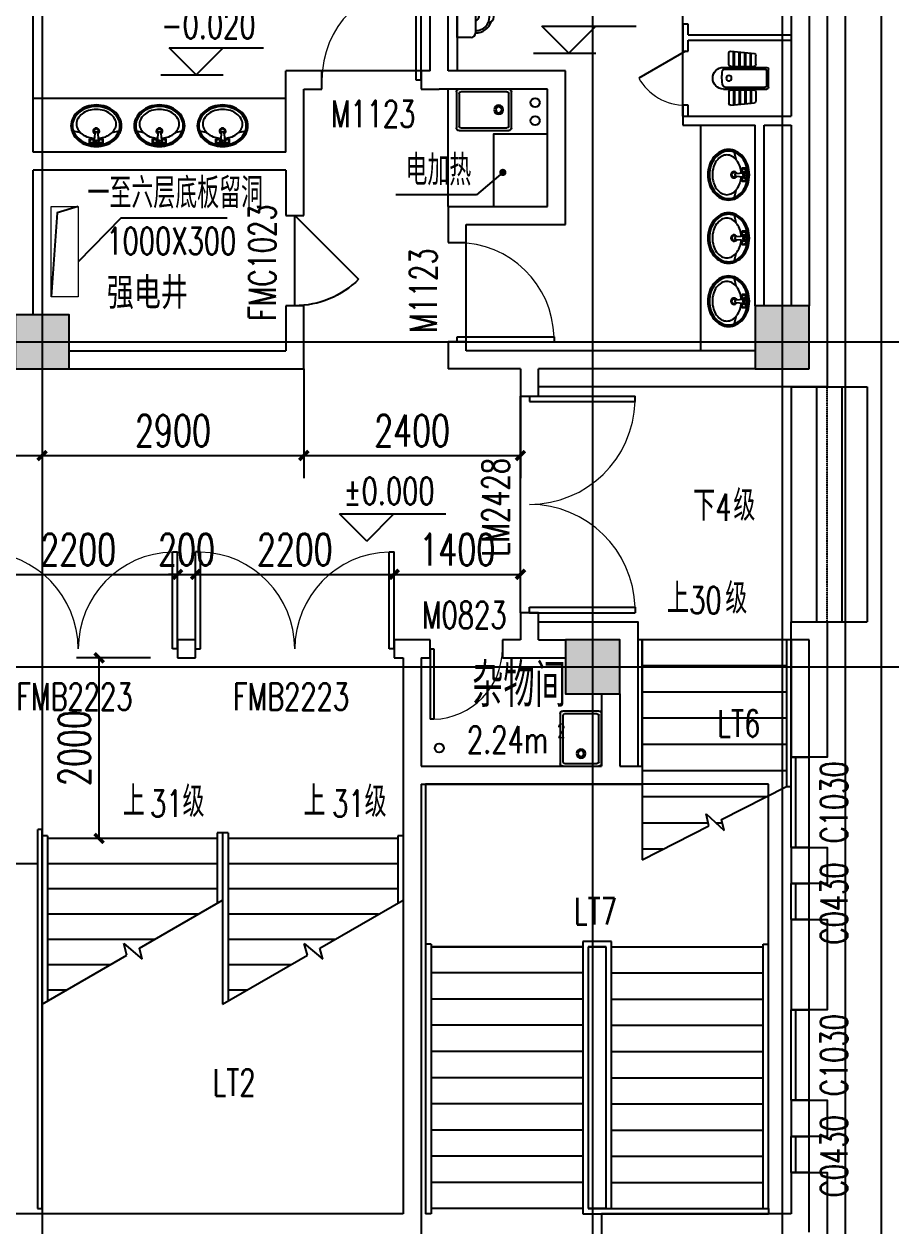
# Model space of a CAD drawing. Header units: millimetres. Extents: x 0 to 118900, y 0 to 84100.
# Drawn here: x 78098 to 87703, y 57597 to 70910 of the extents above; entities that cross this region are included whole.
import ezdxf

# ---------------------------------------------------------------- set-up
doc = ezdxf.new("R2010")
doc.units = ezdxf.units.MM
for name, pattern in [('DASH', [0.35, 0.25, -0.1]), ('DASHED2', [0.375, 0.25, -0.125]), ('DOTE', [2.42, 2, -0.2, 0.02, -0.2])]:
    doc.linetypes.add(name, pattern=pattern)
for name, color, linetype in [('COLUMN', 2, 'Continuous'), ('DIM_ELEV', 3, 'Continuous'), ('DIM_LEAD', 3, 'Continuous'), ('DIM_SYMB', 3, 'Continuous'), ('DOOR', 4, 'Continuous'), ('DOOR_FIRE_TEXT', 7, 'Continuous'), ('DOTE', 1, 'DOTE'), ('EVTR', 6, 'Continuous'), ('FACADE OUTER SKIN', 6, 'Continuous'), ('PUB_DIM', 3, 'Continuous'), ('PUB_HATCH', 8, 'Continuous'), ('PUB_TEXT', 7, 'Continuous'), ('SEE', 5, 'Continuous'), ('SPACE', 7, 'Continuous'), ('STAIR', 201, 'Continuous'), ('SURFACE', 6, 'Continuous'), ('TOL', 1, 'Continuous'), ('WALL', 2, 'Continuous'), ('WINDOW', 4, 'Continuous'), ('WINDOW_TEXT', 7, 'Continuous'), ('排水', 7, 'Continuous')]:
    doc.layers.add(name, color=color, linetype=linetype)
doc.styles.add('_TCH_DIM', font='SIMPLEX', dxfattribs={"bigfont": 'GBCBIG'})
doc.styles.add('_TCH_SPACE', font='SIMPLEX', dxfattribs={"height": 5, "bigfont": 'GBCBIG'})
doc.styles.add('_TCH_WINDOW', font='SIMPLEX', dxfattribs={"height": 3.5, "bigfont": 'GBCBIG'})
doc.styles.add('DIM_FONT', font='SIMPLEX', dxfattribs={"width": 0.7, "bigfont": 'GBCBIG'})
doc.styles.add('zz-0', font='arial.ttf')
doc.styles.add('仿宋单线', font='tjromans.shx', dxfattribs={"width": 0.65, "bigfont": 'tjhztxt.shx'})
doc.dimstyles.new('_TCH_ARCH&&100', dxfattribs={"dimtxt": 350, "dimasz": 100, "dimexe": 250, "dimexo": 300, "dimgap": 100, "dimtad": 1, "dimdec": 0, "dimzin": 0, "dimdsep": 46, "dimtxsty": 'DIM_FONT', "dimblk": 'ARCHTICK', "dimcen": 0.09, "dimclrt": 7, "dimazin": 2, "dimtfac": 1, "dimtdec": 0, "dimtix": 1, "dimtmove": 2, "dimatfit": 3, "dimldrblk": 'ARCHTICK', "dimfxl": 1, "dimtolj": 1, "dimtzin": 0, "dimarcsym": 0})

# ---------------------------------------------------------------- blocks, each defined once
blk = doc.blocks.new('DUN')
at = {"layer": 'TOL'}
for p, q in [((-414, 414), (-152, 386)), ((-382, 244), (-382, 411)), ((-372, 244), (-372, 410)), ((-320, 244), (-320, 404)), ((-310, 244), (-310, 403)), ((-434, 264), (-434, 394)), ((-258, 244), (-258, 397)), ((-248, 244), (-248, 396)), ((-196, 244), (-196, 391)), ((-186, 244), (-186, 390)), ((-134, 264), (-134, 366)), ((-494, 234), (-14, 234)), ((-479, 214), (-34, 214)), ((-414, 244), (-154, 244)), ((-14, 194), (-14, 34)), ((6, 214), (6, 14)), ((-484, 14), (-34, 14)), ((-494, -6), (-14, -6)), ((-434, -36), (-434, -166)), ((-414, -16), (-154, -16)), ((-382, -16), (-382, -182)), ((-372, -16), (-372, -181)), ((-320, -16), (-320, -176)), ((-310, -16), (-310, -175)), ((-258, -16), (-258, -169)), ((-248, -16), (-248, -168)), ((-196, -16), (-196, -163)), ((-186, -16), (-186, -161)), ((-134, -36), (-134, -138)), ((-414, -186), (-152, -158))]:
    blk.add_line(p, q, dxfattribs=at)
blk.add_circle((-434, 114), 30, dxfattribs=at)
for centre, radius, start, end in [((-414, 394), 20, 90, 180), ((-154, 366), 20, 0, 83.8845), ((-494, 114), 120, 90, 270), ((-172, 105), 340, 163.8711, 192.8716), ((-479, 194), 20, 90, 163.8711), ((-414, 264), 20, 180, 270), ((-154, 264), 20, 270, 0), ((-34, 194), 20, 0, 90), ((-14, 214), 20, 0, 90), ((-484, 34), 20, 192.8716, 270), ((-34, 34), 20, 270, 0), ((-14, 14), 20, 270, 0), ((-414, -36), 20, 90, 180), ((-154, -36), 20, 0, 90), ((-414, -166), 20, 180, 270), ((-154, -138), 20, 276.1155, 0)]:
    blk.add_arc(centre, radius, start, end, dxfattribs=at)
blk = doc.blocks.new('AXIS-NET-07')
at = {"layer": 'DOTE'}
for p, q in [((785344, 1612362.8), (785344, 1540152.8)), ((791444, 1612352.8), (791444, 1540142.8)), ((793544, 1612362.8), (793544, 1572652.8)), ((716444, 1601652.8), (796044, 1601652.8)), ((716444, 1598052.8), (796044, 1598052.8))]:
    blk.add_line(p, q, dxfattribs=at)
blk = doc.blocks.new('_FZH')
blk.add_lwpolyline([(-0.5, -0.5), (0.5, -0.5), (0.5, 0.5), (-0.5, 0.5)], close=True)
at = {"layer": 'PUB_HATCH'}
blk.add_solid([(-0.5, -0.5), (0.5, -0.5), (-0.5, 0.5), (0.5, 0.5)], dxfattribs=at)
blk = doc.blocks.new('$WINLIB2D$00000004')
at = {"color": 0}
for points in [[(-0.5, 0.5), (-0.5, -0.5)], [(-0.5, 0.5), (0.5, 0.5)], [(0.5, -0.5), (0.5, 0.5)], [(-0.5, 0.241), (0.5, 0.241)], [(-0.5, -0.5), (0.5, -0.5)]]:
    blk.add_lwpolyline(points, dxfattribs=at)
blk = doc.blocks.new('$DorLib2D$00000002')
for p, q in [((-0.5, 0), (-0.5, 0.4875)), ((-0.475, 0.4875), (-0.5, 0.4875)), ((-0.475, 0), (-0.475, 0.4875)), ((0.475, 0), (0.475, 0.4875)), ((0.475, 0.4875), (0.5, 0.4875)), ((0.5, 0), (0.5, 0.4875)), ((-0.5, 0), (-0.475, 0)), ((0.5, 0), (0.475, 0))]:
    blk.add_line(p, q)
at = {"lineweight": 13}
for centre, start, end in [((-0.4875, 0), 0, 88.5307), ((0.4875, 0), 91.4693, 180)]:
    blk.add_arc(centre, 0.4875, start, end, dxfattribs=at)
blk = doc.blocks.new('$DorLib2D$00000001')
for p, q in [((0.45, 0.975), (0.5, 0.975)), ((0.45, 0), (0.45, 0.975)), ((0.5, 0), (0.5, 0.975)), ((0.5, 0), (0.45, 0))]:
    blk.add_line(p, q)
at = {"lineweight": 13}
blk.add_arc((0.475, 0), 0.975, 91.4693, 180, dxfattribs=at)
blk = doc.blocks.new('$DorLib2D$00000114')
at = {"color": 0}
blk.add_line((0.5, 0), (-0.207, 0.707), dxfattribs=at)
blk.add_arc((0.5, 0), 1, 135, 180, dxfattribs=at)
blk = doc.blocks.new('$plan$00001629')
for p, q in [((-75, -35), (-75, -85)), ((-75, -35), (75, -35)), ((-75, -85), (-21, -85)), ((-16, -146), (-25, -35)), ((16, -146), (25, -35)), ((21, -85), (75, -85)), ((75, -35), (75, -85)), ((-252, -170), (-172, -150)), ((172, -150), (252, -170))]:
    blk.add_line(p, q)
for centre, radius in [((-50, -60), 20), ((1, -60), 10), ((50, -60), 20)]:
    blk.add_circle(centre, radius)
for centre, radius, start, end in [((0, -340), 340, 90, 108.7907), ((0, -340), 340, 71.2093, 90), ((-46, -252), 239, 129.4007, 153.24), ((-46, -252), 222, 129.4007, 153.24), ((-18, -286), 283, 108.7907, 129.4007), ((-18, -286), 266, 108.7907, 129.4007), ((-21, -322), 229, 106.7647, 126.0274), ((0, -340), 323, 90, 108.7907), ((0, -391), 301, 93.9271, 106.7647), ((0, -340), 323, 71.2093, 90), ((0, -391), 301, 73.2353, 86.0729), ((21, -322), 229, 53.9726, 73.2353), ((18, -286), 266, 50.5993, 71.2093), ((18, -286), 283, 50.5993, 71.2093), ((46, -252), 222, 26.76, 50.5993), ((46, -252), 239, 26.76, 50.5993), ((-90, -230), 190, 153.24, 180), ((-90, -230), 190, 180, 206.76), ((-90, -230), 173, 153.24, 180), ((-90, -230), 173, 180, 206.76), ((-102, -250), 118, 150.3366, 180), ((-102, -250), 118, 180, 209.6634), ((-53, -278), 174, 126.0274, 150.3366), ((0, -170), 35, 118.7783, 61.2217), ((0, -170), 25, 129.0728, 50.9272), ((0, -146), 16.3, 180, 0), ((53, -278), 174, 29.6634, 53.9726), ((102, -250), 118, 0, 29.6634), ((102, -250), 118, 330.3366, 0), ((90, -230), 173, 0, 26.76), ((90, -230), 173, 333.24, 0), ((90, -230), 190, 0, 26.76), ((90, -230), 190, 333.24, 0), ((-46, -208), 239, 206.76, 230.5993), ((-46, -208), 222, 206.76, 230.5993), ((-53, -222), 174, 209.6634, 233.9726), ((-18, -174), 283, 230.5993, 251.2093), ((-18, -174), 266, 230.5993, 251.2093), ((-21, -178), 229, 233.9726, 253.2353), ((0, -109), 301, 253.2353, 270), ((0, -109), 301, 270, 286.7647), ((21, -178), 229, 286.7647, 306.0274), ((18, -174), 266, 288.7907, 309.4007), ((18, -174), 283, 288.7907, 309.4007), ((53, -222), 174, 306.0274, 330.3366), ((46, -208), 222, 309.4007, 333.24), ((46, -208), 239, 309.4007, 333.24), ((0, -120), 340, 251.2093, 270), ((0, -120), 323, 251.2093, 270), ((0, -120), 323, 270, 288.7907), ((0, -120), 340, 270, 288.7907)]:
    blk.add_arc(centre, radius, start, end)
blk = doc.blocks.new('$DorLib2D$00000005')
blk.add_line((0.5, 0), (0, 0.866))
at = {"lineweight": 13}
blk.add_arc((0.5, 0), 1, 120, 180, dxfattribs=at)
blk = doc.blocks.new('$plan$00000390')
at = {"color": 0, "linetype": 'ByBlock'}
for p, q in [((-228.6, 0), (228.6, 0)), ((-228.6, -152.4), (-228.6, 0)), ((228.6, 0), (228.6, -152.4)), ((177.8, -203.2), (-177.8, -203.2))]:
    blk.add_line(p, q, dxfattribs=at)
for centre, radius, start, end in [((-177.8, -152.4), 50.8, 180, 270), ((-6.35, -209.55), 171.57, 177.878904, 253.39312), ((-6.35, -209.55), 146.17, 177.878904, 272.121096), ((0, -203.2), 38.1, 180, 0), ((6.35, -209.55), 146.17, 267.878904, 2.121096), ((6.35, -209.55), 171.57, 286.60688, 2.121096), ((177.8, -152.4), 50.8, 270, 0), ((0, -342.9), 63.5, 181.070731, 358.929269)]:
    blk.add_arc(centre, radius, start, end, dxfattribs=at)
blk = doc.blocks.new('$plan$00001091')
for p, q in [((-275, -410), (-275, -50)), ((-255, -30), (255, -30)), ((275, -50), (275, -410)), ((255, -430), (-255, -430))]:
    blk.add_line(p, q)
for points in [[(-275, 0, 0.414214), (-305, -30, 0.414214)], [(305, -30, 0.414214), (275, 0, 0.414214)], [(-305, -430, 0.414214), (-275, -460, 0.414214)], [(275, -460, 0.414214), (305, -430, 0.414214)]]:
    blk.add_lwpolyline(points, format="xyb")
for points in [[(-275, 0), (275, 0)], [(-305, -430), (-305, -30)], [(305, -30), (305, -430)], [(275, -460), (-275, -460)]]:
    blk.add_lwpolyline(points)
for radius in [50, 32.5]:
    blk.add_circle((165, -230), radius)
for centre, start, end in [((-255, -50), 90, 180), ((255, -50), 0, 90), ((-255, -410), 180, 270), ((255, -410), 270, 360)]:
    blk.add_arc(centre, 20, start, end)
at = {"style": 'zz-0'}
for tag in ['YSIZE', 'XSIZE']:
    blk.add_attdef(tag, (0, 0), '', height=0.5, dxfattribs=at)
blk = doc.blocks.new('_ArchTick')
at = {"color": 0, "linetype": 'ByBlock', "const_width": 0.4}
blk.add_lwpolyline([(-0.5, -0.5), (0.5, 0.5)], dxfattribs=at)
blk = doc.blocks.new('*D454')
at = {"layer": 'Defpoints', "color": 0, "transparency": 16777216}
for p in [(78930, 63890), (79798, 63890), (79798, 61890)]:
    blk.add_point(p, dxfattribs=at)
at = {"layer": 'PUB_DIM', "color": 0, "lineweight": -2, "transparency": 16777216}
for p, q in [((79498, 63890), (78680, 63890)), ((78930, 61890), (78930, 63890)), ((79498, 61890), (78680, 61890))]:
    blk.add_line(p, q, dxfattribs=at)
at = {"layer": 'PUB_DIM', "color": 0, "lineweight": -2, "transparency": 16777216, "xscale": 100, "yscale": 100, "zscale": 100}
for p, rotation in [((78930, 63890), 90), ((78930, 61890), 270)]:
    blk.add_blockref('_ArchTick', p, dxfattribs=dict(at, rotation=rotation))
at = {"layer": 'PUB_DIM', "color": 7, "transparency": 16777216, "insert": (78655, 62890), "char_height": 350, "attachment_point": 5, "rotation": 90, "style": 'DIM_FONT'}
blk.add_mtext('\\A1;2000', dxfattribs=at)
blk = doc.blocks.new('*D644')
at = {"layer": 'Defpoints', "color": 0, "transparency": 16777216}
for p in [(79798, 64814), (77598, 64090), (79798, 64090)]:
    blk.add_point(p, dxfattribs=at)
at = {"layer": 'PUB_DIM', "color": 0, "lineweight": -2, "transparency": 16777216}
for p, q in [((77598, 64390), (77598, 65064)), ((79798, 64390), (79798, 65064)), ((77598, 64814), (79798, 64814))]:
    blk.add_line(p, q, dxfattribs=at)
at = {"layer": 'PUB_DIM', "color": 0, "lineweight": -2, "transparency": 16777216, "xscale": 100, "yscale": 100, "zscale": 100, "rotation": 180}
blk.add_blockref('_ArchTick', (77598, 64814), dxfattribs=at)
at = {"layer": 'PUB_DIM', "color": 0, "lineweight": -2, "transparency": 16777216, "xscale": 100, "yscale": 100, "zscale": 100}
blk.add_blockref('_ArchTick', (79798, 64814), dxfattribs=at)
at = {"layer": 'PUB_DIM', "color": 7, "transparency": 16777216, "insert": (78698, 65089), "char_height": 350, "attachment_point": 5, "style": 'DIM_FONT'}
blk.add_mtext('\\A1;2200', dxfattribs=at)
blk = doc.blocks.new('*D645')
at = {"layer": 'Defpoints', "color": 0, "transparency": 16777216}
for p in [(79998, 64814), (79798, 64090), (79998, 64090)]:
    blk.add_point(p, dxfattribs=at)
at = {"layer": 'PUB_DIM', "color": 0, "lineweight": -2, "transparency": 16777216}
for p, q in [((79798, 64390), (79798, 65064)), ((79998, 64390), (79998, 65064)), ((79798, 64814), (79698, 64814)), ((79798, 64814), (79998, 64814)), ((79998, 64814), (80098, 64814))]:
    blk.add_line(p, q, dxfattribs=at)
at = {"layer": 'PUB_DIM', "color": 0, "lineweight": -2, "transparency": 16777216, "xscale": 100, "yscale": 100, "zscale": 100}
blk.add_blockref('_ArchTick', (79798, 64814), dxfattribs=at)
at = {"layer": 'PUB_DIM', "color": 0, "lineweight": -2, "transparency": 16777216, "xscale": 100, "yscale": 100, "zscale": 100, "rotation": 180}
blk.add_blockref('_ArchTick', (79998, 64814), dxfattribs=at)
at = {"layer": 'PUB_DIM', "color": 7, "transparency": 16777216, "insert": (79898, 65089), "char_height": 350, "attachment_point": 5, "style": 'DIM_FONT'}
blk.add_mtext('\\A1;200', dxfattribs=at)
blk = doc.blocks.new('*D646')
at = {"layer": 'Defpoints', "color": 0, "transparency": 16777216}
for p in [(82198, 64814), (79998, 64090), (82198, 64090)]:
    blk.add_point(p, dxfattribs=at)
at = {"layer": 'PUB_DIM', "color": 0, "lineweight": -2, "transparency": 16777216}
for p, q in [((79998, 64390), (79998, 65064)), ((82198, 64390), (82198, 65064)), ((79998, 64814), (82198, 64814))]:
    blk.add_line(p, q, dxfattribs=at)
at = {"layer": 'PUB_DIM', "color": 0, "lineweight": -2, "transparency": 16777216, "xscale": 100, "yscale": 100, "zscale": 100, "rotation": 180}
blk.add_blockref('_ArchTick', (79998, 64814), dxfattribs=at)
at = {"layer": 'PUB_DIM', "color": 0, "lineweight": -2, "transparency": 16777216, "xscale": 100, "yscale": 100, "zscale": 100}
blk.add_blockref('_ArchTick', (82198, 64814), dxfattribs=at)
at = {"layer": 'PUB_DIM', "color": 7, "transparency": 16777216, "insert": (81098, 65089), "char_height": 350, "attachment_point": 5, "style": 'DIM_FONT'}
blk.add_mtext('\\A1;2200', dxfattribs=at)
blk = doc.blocks.new('*D647')
at = {"layer": 'Defpoints', "color": 0, "transparency": 16777216}
for p in [(83598, 64814), (82198, 64090), (83598, 64090)]:
    blk.add_point(p, dxfattribs=at)
at = {"layer": 'PUB_DIM', "color": 0, "lineweight": -2, "transparency": 16777216}
for p, q in [((82198, 64390), (82198, 65064)), ((83598, 64390), (83598, 65064)), ((82198, 64814), (83598, 64814))]:
    blk.add_line(p, q, dxfattribs=at)
at = {"layer": 'PUB_DIM', "color": 0, "lineweight": -2, "transparency": 16777216, "xscale": 100, "yscale": 100, "zscale": 100, "rotation": 180}
blk.add_blockref('_ArchTick', (82198, 64814), dxfattribs=at)
at = {"layer": 'PUB_DIM', "color": 0, "lineweight": -2, "transparency": 16777216, "xscale": 100, "yscale": 100, "zscale": 100}
blk.add_blockref('_ArchTick', (83598, 64814), dxfattribs=at)
at = {"layer": 'PUB_DIM', "color": 7, "transparency": 16777216, "insert": (82898, 65089), "char_height": 350, "attachment_point": 5, "style": 'DIM_FONT'}
blk.add_mtext('\\A1;1400', dxfattribs=at)
blk = doc.blocks.new('*D218')
at = {"layer": 'Defpoints', "color": 0, "transparency": 16777216}
for p in [(76198, 67390), (78298, 67390), (78298, 66131)]:
    blk.add_point(p, dxfattribs=at)
at = {"layer": 'PUB_DIM', "color": 0, "lineweight": -2, "transparency": 16777216}
for p, q in [((76198, 67090), (76198, 65881)), ((78298, 67090), (78298, 65881)), ((76198, 66131), (78298, 66131))]:
    blk.add_line(p, q, dxfattribs=at)
at = {"layer": 'PUB_DIM', "color": 0, "lineweight": -2, "transparency": 16777216, "xscale": 100, "yscale": 100, "zscale": 100, "rotation": 180}
blk.add_blockref('_ArchTick', (76198, 66131), dxfattribs=at)
at = {"layer": 'PUB_DIM', "color": 0, "lineweight": -2, "transparency": 16777216, "xscale": 100, "yscale": 100, "zscale": 100}
blk.add_blockref('_ArchTick', (78298, 66131), dxfattribs=at)
at = {"layer": 'PUB_DIM', "color": 7, "transparency": 16777216, "insert": (77248, 66406), "char_height": 350, "attachment_point": 5, "style": 'DIM_FONT'}
blk.add_mtext('\\A1;2100', dxfattribs=at)
blk = doc.blocks.new('*D219')
at = {"layer": 'Defpoints', "color": 0, "transparency": 16777216}
for p in [(78298, 67390), (81198, 67390), (81198, 66131)]:
    blk.add_point(p, dxfattribs=at)
at = {"layer": 'PUB_DIM', "color": 0, "lineweight": -2, "transparency": 16777216}
for p, q in [((78298, 67090), (78298, 65881)), ((81198, 67090), (81198, 65881)), ((78298, 66131), (81198, 66131))]:
    blk.add_line(p, q, dxfattribs=at)
at = {"layer": 'PUB_DIM', "color": 0, "lineweight": -2, "transparency": 16777216, "xscale": 100, "yscale": 100, "zscale": 100, "rotation": 180}
blk.add_blockref('_ArchTick', (78298, 66131), dxfattribs=at)
at = {"layer": 'PUB_DIM', "color": 0, "lineweight": -2, "transparency": 16777216, "xscale": 100, "yscale": 100, "zscale": 100}
blk.add_blockref('_ArchTick', (81198, 66131), dxfattribs=at)
at = {"layer": 'PUB_DIM', "color": 7, "transparency": 16777216, "insert": (79748, 66406), "char_height": 350, "attachment_point": 5, "style": 'DIM_FONT'}
blk.add_mtext('\\A1;2900', dxfattribs=at)
blk = doc.blocks.new('*D220')
at = {"layer": 'Defpoints', "color": 0, "transparency": 16777216}
for p in [(81198, 67390), (83598, 67390), (83598, 66131)]:
    blk.add_point(p, dxfattribs=at)
at = {"layer": 'PUB_DIM', "color": 0, "lineweight": -2, "transparency": 16777216}
for p, q in [((81198, 67090), (81198, 65881)), ((83598, 67090), (83598, 65881)), ((81198, 66131), (83598, 66131))]:
    blk.add_line(p, q, dxfattribs=at)
at = {"layer": 'PUB_DIM', "color": 0, "lineweight": -2, "transparency": 16777216, "xscale": 100, "yscale": 100, "zscale": 100, "rotation": 180}
blk.add_blockref('_ArchTick', (81198, 66131), dxfattribs=at)
at = {"layer": 'PUB_DIM', "color": 0, "lineweight": -2, "transparency": 16777216, "xscale": 100, "yscale": 100, "zscale": 100}
blk.add_blockref('_ArchTick', (83598, 66131), dxfattribs=at)
at = {"layer": 'PUB_DIM', "color": 7, "transparency": 16777216, "insert": (82398, 66406), "char_height": 350, "attachment_point": 5, "style": 'DIM_FONT'}
blk.add_mtext('\\A1;2400', dxfattribs=at)

msp = doc.modelspace()

# ---------------------------------------------------------------- linework, layer by layer
at = {"layer": 'DIM_ELEV'}
for p, q in [((81894.1, 65183.8), (81594.1, 65483.8)), ((81594.1, 65483.8), (82769.3, 65483.8)), ((81894.1, 65183.8), (82194.1, 65483.8))]:
    msp.add_line(p, q, dxfattribs=at)
at = {"layer": 'DIM_LEAD'}
for p, q in [((83403.2, 69266.4), (83111.8, 69017.7)), ((83111.8, 69017.7), (82218.8, 69017.7))]:
    msp.add_line(p, q, dxfattribs=at)
at = {"layer": 'DIM_LEAD', "const_width": 40}
msp.add_lwpolyline([(83418.4, 69279.4, 1), (83388, 69253.4, 1)], format="xyb", close=True, dxfattribs=at)
at = {"layer": 'DIM_SYMB'}
msp.add_lwpolyline([(80347.6, 68759.9), (79170.9, 68759.9), (78697.6, 68277)], dxfattribs=at)
for points in [[(86243.2, 65583.4, 0, 0, 0), (87137.6, 65583.4, 80, 0, 0), (87437.6, 65583.4, 0, 0, 0)], [(85647.2, 64089.9, 0, 0, 0), (85647.2, 62376.7, 80, 0, 0), (85647.2, 62076.7, 0, 0, 0)], [(79297.6, 62029.9, 0, 0, 0), (79297.6, 61069.9, 80, 0, 0), (79297.6, 60769.9, 0, 0, 0)], [(81297.6, 62029.9, 0, 0, 0), (81297.6, 61069.9, 80, 0, 0), (81297.6, 60769.9, 0, 0, 0)], [(83447.6, 57644.9, 0, 0, 0), (83447.6, 61589.9, 0, 0, 0), (85447.6, 61589.9, 0, 0, 0), (85447.6, 58234.9, 80, 0, 0), (85447.6, 57934.9, 0, 0, 0)]]:
    msp.add_lwpolyline(points, format="xyseb", dxfattribs=at)
at = {"layer": 'DOOR'}
for p, q in [((82497.6, 70389.9), (81397.6, 70389.9)), ((81097.6, 67789.9), (81097.6, 68789.9)), ((82997.6, 67389.9), (82997.6, 68489.9)), ((83597.6, 64389.9), (83597.6, 66789.9))]:
    msp.add_line(p, q, dxfattribs=at)
at = {"layer": 'DOTE', "ltscale": 20}
msp.add_line((86497.6, 78099.9), (86497.6, 2029.4), dxfattribs=at)
at = {"layer": 'EVTR', "ltscale": 20}
msp.add_lwpolyline([(78697.6, 68889.9), (78463.9, 68817.9), (78397.6, 67889.9)], dxfattribs=at)
at = {"layer": 'FACADE OUTER SKIN', "ltscale": 20}
for points in [[(84647.6, 75889.9), (84647.6, 76089.9), (86997.1, 76089.9), (86997.1, 69589.9)], [(86997.1, 69589.9), (86997.1, 66889.9), (83797.6, 66889.9)], [(83797.6, 64289.9), (84897.6, 64289.9), (84897.6, 62689.9)], [(86597.6, 64089.9), (86597.6, 64289.9), (86997.1, 64289.9), (86997.1, 62790), (86797.6, 62790)], [(86797.6, 61790), (86997.1, 61790), (86997.1, 61390), (86797.6, 61390)], [(86797.6, 60990), (86997.1, 60990), (86997.1, 59990), (86797.6, 59990)], [(86797.6, 58990), (86997.1, 58990), (86997.1, 58590), (86797.6, 58590)], [(86797.6, 58190), (86997.1, 58190), (86997.1, 57439.9), (84697.6, 57439.9)]]:
    msp.add_lwpolyline(points, dxfattribs=at)
at = {"layer": 'PUB_DIM'}
for p, q in [((84133.2, 70586.8), (83833.2, 70886.8)), ((83833.2, 70886.8), (84879.2, 70886.8)), ((84133.2, 70586.8), (84433.2, 70886.8)), ((80003.9, 70345.8), (79703.9, 70645.8)), ((79703.9, 70645.8), (80749.8, 70645.8)), ((80003.9, 70345.8), (80303.9, 70645.8)), ((83740.9, 70586.8), (84433.2, 70586.8)), ((79611.6, 70345.8), (80303.9, 70345.8))]:
    msp.add_line(p, q, dxfattribs=at)
at = {"layer": 'SEE', "ltscale": 20}
for points in [[(82897.6, 75689.9), (82897.6, 70389.9)], [(82797.6, 68889.9), (82797.6, 70189.9)]]:
    msp.add_lwpolyline(points, dxfattribs=at)
at = {"layer": 'SEE'}
msp.add_lwpolyline([(85397.6, 69889.9), (85397.6, 75689.9)], dxfattribs=at)
at = {"layer": 'STAIR'}
for p, q in [((86597.6, 66889.9), (87437.6, 66889.9)), ((86597.6, 66889.9), (86597.6, 64289.9)), ((86877.6, 66889.9), (86877.6, 64289.9)), ((87157.6, 66889.9), (87157.6, 64289.9)), ((87437.6, 66889.9), (87437.6, 64289.9)), ((86597.6, 64289.9), (87437.6, 64289.9)), ((84947.2, 64089.9), (84947.2, 61653.9)), ((86547.2, 64089.9), (84947.2, 64089.9)), ((86547.2, 64089.9), (86547.2, 62465.9)), ((86547.2, 63799.9), (84947.2, 63799.9)), ((86547.2, 63509.9), (84947.2, 63509.9)), ((86547.2, 63219.9), (84947.2, 63219.9)), ((86547.2, 62929.9), (84947.2, 62929.9)), ((86547.2, 62639.9), (84947.2, 62639.9)), ((86347.6, 62489.9), (82547.6, 62489.9)), ((82547.6, 62489.9), (82547.6, 60719.9)), ((85827.3, 62100.5), (86547.2, 62465.9)), ((86347.6, 60719.9), (86347.6, 62489.9)), ((86318.7, 62349.9), (84947.2, 62349.9)), ((85678.2, 62059.9), (84947.2, 62059.9)), ((85684.9, 62028.3), (85657.1, 62160.4)), ((85657.1, 62160.4), (85853.5, 61976.6)), ((85835.9, 62059.9), (85764.5, 62059.9)), ((85853.5, 61976.6), (85827.3, 62100.5)), ((78297.6, 61919.9), (78297.6, 60052.5)), ((78357.6, 61919.9), (78297.6, 61919.9)), ((78357.6, 61919.9), (78357.6, 60087.2)), ((80237.6, 61949.9), (80237.6, 61172.6)), ((80297.6, 61949.9), (80237.6, 61949.9)), ((80297.6, 61949.9), (80297.6, 60052.5)), ((80357.6, 61949.9), (80297.6, 61949.9)), ((80297.6, 61949.9), (80297.6, 61207.2)), ((80357.6, 61949.9), (80357.6, 60087.2)), ((82237.6, 61919.9), (82237.6, 61172.6)), ((82297.6, 61919.9), (82237.6, 61919.9)), ((82297.6, 61919.9), (82297.6, 61207.2)), ((84947.2, 61653.9), (85684.9, 62028.3)), ((78297.6, 61889.9), (78297.6, 60052.5)), ((79874.3, 61889.9), (78357.6, 61889.9)), ((80237.6, 61889.9), (79874.3, 61889.9)), ((80297.6, 61889.9), (80297.6, 60052.5)), ((80297.6, 61889.9), (80297.6, 61207.2)), ((82237.6, 61889.9), (80357.6, 61889.9)), ((82297.6, 61889.9), (82297.6, 61207.2)), ((85175.8, 61769.9), (84947.2, 61769.9)), ((80237.6, 61609.9), (78357.6, 61609.9)), ((82237.6, 61609.9), (80357.6, 61609.9)), ((80237.6, 61329.9), (78357.6, 61329.9)), ((82237.6, 61329.9), (80357.6, 61329.9)), ((79375.4, 60674.8), (80297.6, 61207.2)), ((81375.4, 60674.8), (82297.6, 61207.2)), ((80025, 61049.9), (78357.6, 61049.9)), ((82025, 61049.9), (80357.6, 61049.9)), ((79540, 60769.9), (78357.6, 60769.9)), ((79237, 60594.9), (79202.1, 60725.3)), ((79202.1, 60725.3), (79408.1, 60552.5)), ((81540, 60769.9), (80357.6, 60769.9)), ((81237, 60594.9), (81202.1, 60725.3)), ((81202.1, 60725.3), (81408.1, 60552.5)), ((82547.6, 60719.9), (82547.6, 57729.9)), ((82607.6, 60719.9), (82547.6, 60719.9)), ((82547.6, 60719.9), (82547.6, 60689.9)), ((82607.6, 60719.9), (82607.6, 57729.9)), ((84607.6, 60749.9), (84287.6, 60749.9)), ((84287.6, 60749.9), (84287.6, 57729.9)), ((84607.6, 57789.9), (84607.6, 60749.9)), ((86287.6, 57789.9), (86287.6, 60719.9)), ((86287.6, 60719.9), (86347.6, 60719.9)), ((86347.6, 57789.9), (86347.6, 60719.9)), ((86347.6, 60689.9), (86347.6, 60719.9)), ((78297.6, 60052.5), (79237, 60594.9)), ((79408.1, 60552.5), (79375.4, 60674.8)), ((80297.6, 60052.5), (81237, 60594.9)), ((81408.1, 60552.5), (81375.4, 60674.8)), ((82547.6, 60689.9), (82547.6, 57789.9)), ((84287.6, 60689.9), (82607.6, 60689.9)), ((82607.6, 60689.9), (84287.6, 60689.9)), ((84347.6, 60689.9), (84347.6, 57789.9)), ((84547.6, 60689.9), (84347.6, 60689.9)), ((84347.6, 60689.9), (84347.6, 57789.9)), ((84347.6, 60689.9), (84547.6, 60689.9)), ((84547.6, 57789.9), (84547.6, 60689.9)), ((84547.6, 57789.9), (84547.6, 60689.9)), ((84607.6, 60689.9), (86287.6, 60689.9)), ((84607.6, 60689.9), (86287.6, 60689.9)), ((86347.6, 57789.9), (86347.6, 60689.9)), ((79055.1, 60489.9), (78357.6, 60489.9)), ((81055.1, 60489.9), (80357.6, 60489.9)), ((84287.6, 60399.9), (82607.6, 60399.9)), ((84607.6, 60399.9), (86287.6, 60399.9)), ((78570.1, 60209.9), (78357.6, 60209.9)), ((80570.1, 60209.9), (80357.6, 60209.9)), ((84287.6, 60109.9), (82607.6, 60109.9)), ((84607.6, 60109.9), (86287.6, 60109.9)), ((84287.6, 59819.9), (82607.6, 59819.9)), ((84607.6, 59819.9), (86287.6, 59819.9)), ((84287.6, 59529.9), (82607.6, 59529.9)), ((84607.6, 59529.9), (86287.6, 59529.9)), ((84287.6, 59239.9), (82607.6, 59239.9)), ((84607.6, 59239.9), (86287.6, 59239.9)), ((84287.6, 58949.9), (82607.6, 58949.9)), ((84607.6, 58949.9), (86287.6, 58949.9)), ((84287.6, 58659.9), (82607.6, 58659.9)), ((84607.6, 58659.9), (86287.6, 58659.9)), ((84287.6, 58369.9), (82607.6, 58369.9)), ((84607.6, 58369.9), (86287.6, 58369.9)), ((84287.6, 58079.9), (82607.6, 58079.9)), ((84607.6, 58079.9), (86287.6, 58079.9)), ((84287.6, 57789.9), (82607.6, 57789.9)), ((84347.6, 57789.9), (86347.6, 57789.9)), ((84547.6, 57789.9), (84347.6, 57789.9)), ((84547.6, 57789.9), (84607.6, 57789.9)), ((84547.6, 57789.9), (84607.6, 57789.9)), ((84607.6, 57789.9), (86287.6, 57789.9)), ((86287.6, 57789.9), (86347.6, 57789.9)), ((86287.6, 57789.9), (86347.6, 57789.9)), ((86347.6, 57789.9), (86347.6, 57729.9)), ((82607.6, 57729.9), (82547.6, 57729.9)), ((84287.6, 57729.9), (86347.6, 57729.9))]:
    msp.add_line(p, q, dxfattribs=at)
at = {"layer": 'STAIR', "linetype": 'DASHED2'}
msp.add_lwpolyline([(86997.1, 64289.9), (86997.1, 66889.9)], dxfattribs=at)
at = {"layer": 'STAIR'}
for points in [[(84947.2, 64089.9), (84897.6, 64089.9), (84897.6, 62689.9), (84947.2, 62689.9)], [(86597.6, 64089.9), (86547.2, 64089.9), (86547.2, 62465.9), (86597.6, 62465.9)]]:
    msp.add_lwpolyline(points, close=True, dxfattribs=at)
at = {"layer": 'STAIR', "linetype": 'DASH'}
msp.add_lwpolyline([(78297.6, 61989.9), (78247.6, 61989.9), (78247.6, 57789.9), (78297.6, 57789.9)], close=True, dxfattribs=at)
msp.add_lwpolyline([(78247.6, 61609.9), (76197.6, 61609.9)], dxfattribs=at)
at = {"layer": 'SURFACE', "lineweight": 0}
msp.add_lwpolyline([(78397.6, 68889.9), (78697.6, 68889.9), (78697.6, 67889.9), (78397.6, 67889.9)], close=True, dxfattribs=at)
at = {"layer": 'TOL'}
for p, q in [((85457.6, 70909.9), (85397.6, 70909.9)), ((85397.6, 70909.9), (85397.6, 70759.9)), ((85457.6, 70789.9), (85457.6, 70909.9)), ((85397.6, 70759.9), (85397.6, 70609.9)), ((85457.6, 70789.9), (86597.6, 70789.9)), ((85457.6, 70729.9), (86597.6, 70729.9)), ((85457.6, 70609.9), (85457.6, 70729.9)), ((85397.6, 70609.9), (85457.6, 70609.9)), ((85457.6, 70009.9), (85397.6, 70009.9)), ((85397.6, 70009.9), (85397.6, 69889.9)), ((85457.6, 69889.9), (85457.6, 70009.9)), ((85597.6, 67289.9), (85597.6, 69789.9))]:
    msp.add_line(p, q, dxfattribs=at)
for points in [[(78197.6, 70089.9), (80997.6, 70089.9)], [(83897.6, 69689.9), (83297.6, 69689.9), (83297.6, 68889.9)]]:
    msp.add_lwpolyline(points, dxfattribs=at)
for centre in [(83760.8, 70040.5), (83760.8, 69840.5), (82697.6, 62889.9)]:
    msp.add_circle(centre, 50, dxfattribs=at)
at = {"layer": 'WALL'}
for p, q in [((82797.6, 70389.9), (82797.6, 71639.9)), ((86597.6, 71659.9), (86597.6, 70759.9)), ((86797.6, 71659.9), (86797.6, 70759.9)), ((78197.6, 69489.9), (78197.6, 71589.9)), ((82597.6, 70389.9), (82597.6, 71589.9)), ((86597.6, 70759.9), (86597.6, 69889.9)), ((86797.6, 70759.9), (86797.6, 69839.9)), ((80997.6, 69489.9), (80997.6, 70389.9)), ((81397.6, 70389.9), (80997.6, 70389.9)), ((81397.6, 70189.9), (81397.6, 70389.9)), ((82597.6, 70389.9), (82497.6, 70389.9)), ((82497.6, 70389.9), (82497.6, 70189.9)), ((84097.6, 70389.9), (82797.6, 70389.9)), ((84097.6, 68689.9), (84097.6, 70389.9)), ((81197.6, 69389.9), (81197.6, 70189.9)), ((81197.6, 70189.9), (81397.6, 70189.9)), ((82497.6, 70189.9), (82697.6, 70189.9)), ((83897.6, 70189.9), (82697.6, 70189.9)), ((83897.6, 68889.9), (83897.6, 70189.9)), ((85397.6, 69889.9), (86247.6, 69889.9)), ((85397.6, 69889.9), (85397.6, 69789.9)), ((85397.6, 69789.9), (86197.6, 69789.9)), ((86197.6, 67789.9), (86197.6, 69789.9)), ((86247.6, 69889.9), (86597.6, 69889.9)), ((86297.6, 67789.9), (86297.6, 69789.9)), ((86297.6, 69789.9), (86597.6, 69789.9)), ((86597.6, 69789.9), (86597.6, 67789.9)), ((86797.6, 69839.9), (86797.6, 67789.9)), ((80997.6, 69489.9), (78197.6, 69489.9)), ((81197.6, 68789.9), (81197.6, 69389.9)), ((78197.6, 67689.9), (78197.6, 69289.9)), ((80997.6, 69289.9), (78197.6, 69289.9)), ((80997.6, 69289.9), (80997.6, 68789.9)), ((82797.6, 68889.9), (82797.6, 68489.9)), ((82797.6, 68889.9), (83897.6, 68889.9)), ((80997.6, 68789.9), (81197.6, 68789.9)), ((82997.6, 68489.9), (82997.6, 68689.9)), ((82997.6, 68689.9), (84097.6, 68689.9)), ((82797.6, 68489.9), (82997.6, 68489.9)), ((81197.6, 67789.9), (80997.6, 67789.9)), ((80997.6, 67789.9), (80997.6, 67289.9)), ((81197.6, 67089.9), (81197.6, 67789.9)), ((82997.6, 67389.9), (82797.6, 67389.9)), ((82797.6, 67389.9), (82797.6, 67089.9)), ((82997.6, 67289.9), (82997.6, 67389.9)), ((78597.6, 67289.9), (80997.6, 67289.9)), ((83697.6, 67289.9), (82997.6, 67289.9)), ((86197.6, 67289.9), (83697.6, 67289.9)), ((78597.6, 67089.9), (81197.6, 67089.9)), ((83597.6, 67089.9), (82797.6, 67089.9)), ((83597.6, 67089.9), (83597.6, 66789.9)), ((83797.6, 66789.9), (83797.6, 67089.9)), ((86197.6, 67089.9), (83797.6, 67089.9)), ((83597.6, 66789.9), (83797.6, 66789.9)), ((83797.6, 64389.9), (83597.6, 64389.9)), ((83597.6, 64389.9), (83597.6, 64089.9)), ((83797.6, 64089.9), (83797.6, 64389.9)), ((79997.6, 64089.9), (79797.6, 64089.9)), ((79797.6, 64089.9), (79797.6, 63889.9)), ((79997.6, 63889.9), (79997.6, 64089.9)), ((82397.6, 64089.9), (82197.6, 64089.9)), ((82197.6, 64089.9), (82197.6, 63889.9)), ((82597.6, 64089.9), (82397.6, 64089.9)), ((82597.6, 63889.9), (82597.6, 64089.9)), ((83597.6, 64089.9), (83397.6, 64089.9)), ((83397.6, 64089.9), (83397.6, 63889.9)), ((83797.6, 64089.9), (84097.6, 64089.9)), ((86597.6, 64089.9), (86597.6, 62790)), ((86797.6, 64089.9), (86597.6, 64089.9)), ((86797.6, 62790), (86797.6, 64089.9)), ((79797.6, 63889.9), (79997.6, 63889.9)), ((82197.6, 63889.9), (82297.6, 63889.9)), ((82297.6, 63889.9), (82297.6, 62389.9)), ((82497.6, 63889.9), (82497.6, 62689.9)), ((82497.6, 63889.9), (82597.6, 63889.9)), ((83397.6, 63889.9), (83697.6, 63889.9)), ((83697.6, 63889.9), (84097.6, 63889.9)), ((84497.6, 63489.9), (84497.6, 62689.9)), ((84697.6, 63489.9), (84697.6, 62689.9)), ((86597.6, 62790), (86797.6, 62790)), ((82497.6, 62689.9), (84497.6, 62689.9)), ((84697.6, 62689.9), (84947.2, 62689.9)), ((84947.2, 62689.9), (84947.2, 62489.9)), ((82497.6, 62489.9), (84397.6, 62489.9)), ((82497.6, 62489.9), (82497.6, 57629.9)), ((84397.6, 62489.9), (84947.2, 62489.9)), ((82297.6, 62389.9), (82297.6, 57729.9)), ((86797.6, 61790), (86597.6, 61790)), ((86597.6, 61790), (86597.6, 61390)), ((86797.6, 61390), (86797.6, 61790)), ((86597.6, 61390), (86797.6, 61390)), ((86797.6, 60990), (86597.6, 60990)), ((86597.6, 60990), (86597.6, 59990)), ((86797.6, 59990), (86797.6, 60990)), ((86597.6, 59990), (86797.6, 59990)), ((86797.6, 58990), (86597.6, 58990)), ((86597.6, 58990), (86597.6, 58590)), ((86797.6, 58590), (86797.6, 58990)), ((86597.6, 58590), (86797.6, 58590)), ((86797.6, 58190), (86597.6, 58190)), ((86597.6, 58190), (86597.6, 57729.9)), ((86797.6, 57529.9), (86797.6, 58190)), ((82297.6, 57729.9), (76097.6, 57729.9)), ((86597.6, 57729.9), (84497.6, 57729.9)), ((84497.6, 57729.9), (84497.6, 57439.9)), ((82497.6, 57629.9), (82497.6, 55489.9))]:
    msp.add_line(p, q, dxfattribs=at)
at = {"layer": '排水'}
msp.add_lwpolyline([(70597.6, 30889.9), (29497.6, 30889.9), (29497.6, 54489.9), (67997.6, 54489.9), (67997.6, 37289.9), (87597.1, 37289.9), (87597.1, 76689.9), (61397.6, 76689.9), (61397.6, 76289.9), (87197.1, 76289.9), (87197.1, 37689.9), (68397.6, 37689.9), (68397.6, 54889.9), (29097.6, 54889.9), (29097.6, 51789.9)], dxfattribs=at)

# ---------------------------------------------------------------- block references
at = {"layer": 'COLUMN', "yscale": 600, "zscale": 600}
for p, xscale, rotation in [((86497.6, 67439.9), 700, 90), ((78297.6, 67389.9), 600, 90), ((84397.6, 63789.9), 600, 270)]:
    msp.add_blockref('_FZH', p, dxfattribs=dict(at, xscale=xscale, rotation=rotation))
at = {"layer": 'DOOR'}
ref = msp.add_blockref('$DorLib2D$00000001', (81947.6, 70289.9), dxfattribs=dict(at, xscale=-1100, yscale=-1100, zscale=-1100, rotation=179.9999999994915))
ref.add_attrib('A', 'M1123', (81497.6, 69766.1), dxfattribs={"layer": 'WINDOW_TEXT', "ltscale": 20, "height": 297.5, "rotation": 360, "style": '_TCH_WINDOW', "width": 0.705882})
ref = msp.add_blockref('$DorLib2D$00000114', (81097.6, 68289.9), dxfattribs=dict(at, xscale=1000, yscale=-1000, zscale=200, rotation=90.0000000004469))
ref.add_attrib('A', 'FMC1023', (80886.2, 67624.9), dxfattribs={"layer": 'DOOR_FIRE_TEXT', "ltscale": 20, "height": 297.5, "rotation": 90, "style": '_TCH_WINDOW', "width": 0.705882})
ref = msp.add_blockref('$DorLib2D$00000001', (82897.6, 67939.9), dxfattribs=dict(at, xscale=-1100, yscale=-1100, zscale=-1100, rotation=90.00000000170087))
ref.add_attrib('A', 'M1123', (82671.3, 67489.9), dxfattribs={"layer": 'WINDOW_TEXT', "ltscale": 20, "height": 297.5, "rotation": 90, "style": '_TCH_WINDOW', "width": 0.705882})
ref = msp.add_blockref('$DorLib2D$00000002', (83697.6, 65589.9), dxfattribs=dict(at, xscale=-2400, yscale=-2400, zscale=-2400, rotation=90.0000000004502))
ref.add_attrib('A', 'LM2428', (83471.3, 65014.9), dxfattribs={"layer": 'WINDOW_TEXT', "ltscale": 20, "height": 297.5, "rotation": 90, "style": '_TCH_WINDOW', "width": 0.705882})
ref = msp.add_blockref('$DorLib2D$00000002', (78697.6, 63989.9), dxfattribs=dict(at, xscale=2200, yscale=2200, zscale=200, rotation=359.9999999992125))
ref.add_attrib('A', 'FMB2223', (78012.6, 63312.1), dxfattribs={"layer": 'DOOR_FIRE_TEXT', "ltscale": 20, "height": 297.5, "style": '_TCH_WINDOW', "width": 0.705882})
ref = msp.add_blockref('$DorLib2D$00000002', (81097.6, 63989.9), dxfattribs=dict(at, xscale=2200, yscale=2200, zscale=200, rotation=359.9999999992125))
ref.add_attrib('A', 'FMB2223', (80412.6, 63312.1), dxfattribs={"layer": 'DOOR_FIRE_TEXT', "ltscale": 20, "height": 297.5, "style": '_TCH_WINDOW', "width": 0.705882})
ref = msp.add_blockref('$DorLib2D$00000001', (82997.6, 63989.9), dxfattribs=dict(at, xscale=-800, yscale=-800, zscale=-800))
ref.add_attrib('A', 'M0823', (82507.6, 64216.1), dxfattribs={"layer": 'WINDOW_TEXT', "ltscale": 20, "height": 297.5, "rotation": 0, "style": '_TCH_WINDOW', "width": 0.705882})
at = {"layer": 'DOTE'}
msp.add_blockref('AXIS-NET-07', (-707046.5, -1534262.9), dxfattribs=at)
at = {"layer": 'PUB_TEXT', "xscale": -1, "rotation": 180}
msp.add_blockref('DUN', (86341.7, 70424), dxfattribs=at)
at = {"layer": 'TOL'}
for name, p, rotation in [('$plan$00000390', (82897.6, 70990.2), 89.9999999999843), ('$plan$00001629', (78897.6, 69553.2), 179.999999999927), ('$plan$00001629', (79597.6, 69553.2), 179.999999999927), ('$plan$00001629', (80297.6, 69553.2), 179.999999999927), ('$plan$00001629', (86134.2, 69239.9), 269.999999999927), ('$plan$00001629', (86134.2, 68539.9), 269.999999999927), ('$plan$00001629', (86134.2, 67839.9), 269.999999999927)]:
    msp.add_blockref(name, p, dxfattribs=dict(at, rotation=rotation))
at = {"layer": 'TOL', "xscale": -600, "yscale": -600, "zscale": 60, "rotation": 270.0000000022975}
msp.add_blockref('$DorLib2D$00000005', (85427.6, 70309.9), dxfattribs=at)
at = {"layer": 'TOL', "yscale": -1}
msp.add_blockref('$plan$00001091', (83192.6, 69729.9), dxfattribs=at)
at = {"layer": 'TOL', "yscale": -1, "rotation": 270.0000000000936}
msp.add_blockref('$plan$00001091', (84037.6, 62994.9), dxfattribs=at)
at = {"layer": 'WINDOW'}
ref = msp.add_blockref('$WINLIB2D$00000004', (86697.6, 62290), dxfattribs=dict(at, xscale=1000, yscale=200, zscale=1000, rotation=90))
ref.add_attrib('A', 'C1030', (87221.3, 61835), dxfattribs={"layer": 'WINDOW_TEXT', "ltscale": 20, "height": 297.5, "rotation": 90, "style": '_TCH_WINDOW', "width": 0.705882})
ref = msp.add_blockref('$WINLIB2D$00000004', (86697.6, 61190), dxfattribs=dict(at, xscale=400, yscale=200, zscale=400, rotation=90))
ref.add_attrib('A', 'C0430', (87221.3, 60715), dxfattribs={"layer": 'WINDOW_TEXT', "ltscale": 20, "height": 297.5, "rotation": 90, "style": '_TCH_WINDOW', "width": 0.705882})
ref = msp.add_blockref('$WINLIB2D$00000004', (86697.6, 59490), dxfattribs=dict(at, xscale=1000, yscale=200, zscale=1000, rotation=90))
ref.add_attrib('A', 'C1030', (87221.3, 59035), dxfattribs={"layer": 'WINDOW_TEXT', "ltscale": 20, "height": 297.5, "rotation": 90, "style": '_TCH_WINDOW', "width": 0.705882})
ref = msp.add_blockref('$WINLIB2D$00000004', (86697.6, 58390), dxfattribs=dict(at, xscale=400, yscale=200, zscale=400, rotation=90))
ref.add_attrib('A', 'C0430', (87221.3, 57915), dxfattribs={"layer": 'WINDOW_TEXT', "ltscale": 20, "height": 297.5, "rotation": 90, "style": '_TCH_WINDOW', "width": 0.705882})

# ---------------------------------------------------------------- texts
at = {"layer": 'PUB_TEXT'}
for s, height, style, width, p in [('-0.020', 297.5, '_TCH_DIM', 0.705882, (79619.8, 70750.8)), ('强电井', 350, '仿宋单线', 0.9, (79015, 67755.6)), ('%%P0.000', 297.5, '_TCH_DIM', 0.705882, (81639.3, 65588.8)), ('4', 297.5, '_TCH_DIM', 0.705882, (85757.1, 65408.4)), ('30', 297.5, '_TCH_DIM', 0.705882, (85467.7, 64379.6))]:
    msp.add_text(s, height=height, dxfattribs=dict(at, style=style, width=width)).set_placement(p)
at = {"layer": 'PUB_TEXT', "style": '_TCH_DIM'}
for s, height, p in [('电加热', 337.59, (82323.8, 69122.7)), ('级', 337.6, (85957.1, 65408.4)), ('下', 337.6, (85511.4, 65408.4)), ('上', 337.6, (85222, 64379.6)), ('级', 337.6, (85867.7, 64379.6)), ('上', 337.6, (79193.3, 62134.9)), ('上', 337.6, (81193.3, 62134.9))]:
    msp.add_text(s, height=height, dxfattribs=at).set_placement(p)
msp.add_text('一至六层底板留洞', height=337.59, rotation=360, dxfattribs=at).set_placement((78800.5, 68869.4))
at = {"layer": 'PUB_TEXT', "style": '_TCH_DIM', "width": 0.705882}
msp.add_text('1000X300', height=297.5, rotation=360, dxfattribs=at).set_placement((79009.2, 68357.4))
at = {"layer": 'SPACE', "style": '_TCH_SPACE'}
msp.add_text('杂物间', height=482.27, dxfattribs=at).set_placement((83061.4, 63345.6))
at = {"layer": 'SPACE', "style": '_TCH_SPACE', "width": 0.705882}
for s, height, p in [('2.24m', 297.5, (83005.1, 62833.8)), ('2', 148.8, (84005.1, 63008.8))]:
    msp.add_text(s, height=height, dxfattribs=at).set_placement(p)
at = {"layer": 'WINDOW_TEXT', "style": '_TCH_WINDOW', "width": 0.705882}
for s, p in [('LT6', (85779.3, 63014.3)), ('31', (79493.8, 62127.9)), ('31', (81511, 62127.9)), ('LT7', (84190.6, 60935.5)), ('LT2', (80185.5, 59037.3))]:
    msp.add_text(s, height=297.5, dxfattribs=at).set_placement(p)
at = {"layer": 'WINDOW_TEXT', "style": '_TCH_WINDOW'}
for p in [(79853.8, 62127.9), (81871, 62127.9)]:
    msp.add_text('级', height=337.6, dxfattribs=at).set_placement(p)

# ---------------------------------------------------------------- dimensions: what is measured, and where the dimension line sits
at = {"layer": 'PUB_DIM'}
for p1, p2, distance, picture, middle in [((76197.6, 67389.9), (78297.6, 67389.9), -1259.3, '*D218', (77247.6, 66405.5)), ((78297.6, 67389.9), (81197.6, 67389.9), -1259.3, '*D219', (79747.6, 66405.5)), ((81197.6, 67389.9), (83597.6, 67389.9), -1259.3, '*D220', (82397.6, 66405.5)), ((77597.6, 64089.9), (79797.6, 64089.9), 723.8, '*D644', (78697.6, 65088.7)), ((79797.6, 64089.9), (79997.6, 64089.9), 723.8, '*D645', (79897.6, 65088.7)), ((79997.6, 64089.9), (82197.6, 64089.9), 723.8, '*D646', (81097.6, 65088.7)), ((82197.6, 64089.9), (83597.6, 64089.9), 723.8, '*D647', (82897.6, 65088.7)), ((79797.6, 61889.9), (79797.6, 63889.9), 867.2, '*D454', (78655.3, 62889.9))]:
    dim = msp.add_aligned_dim(p1=p1, p2=p2, distance=distance, dimstyle='_TCH_ARCH&&100', dxfattribs=at)
    dim.commit()
    dim.dimension.update_dxf_attribs({"geometry": picture, "text_midpoint": middle})

doc.saveas('drawing.dxf')
